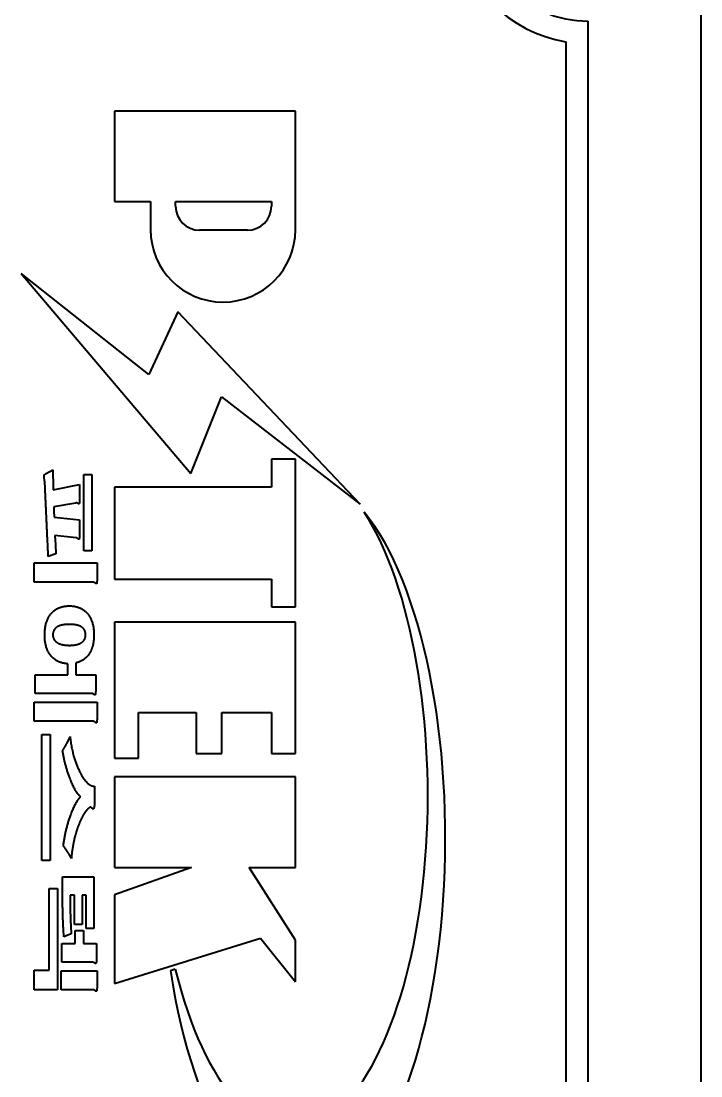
# Model space of a CAD drawing. Header units: millimetres. Extents: x 0 to 1682, y 0 to 1188.
# Drawn here: x 678.95 to 709.12, y 696.47 to 743.27 of the extents above; entities that cross this region are included whole.
import ezdxf

# ---------------------------------------------------------------- set-up
doc = ezdxf.new("R2010")
doc.units = ezdxf.units.MM
doc.header["$LTSCALE"] = 2
doc.layers.add('가시적인 것(ISO)', color=3, linetype='Continuous', lineweight=40)

msp = doc.modelspace()

# ---------------------------------------------------------------- linework, layer by layer
at = {"layer": '가시적인 것(ISO)'}
for p, q in [((709.1219, 753.2729), (709.1219, 593.2729)), ((704.1219, 603.2729), (704.1219, 743.2729)), ((703.1219, 742.3568), (703.1219, 604.189)), ((683.0996, 739.2729), (683.0996, 735.2618)), ((691.1219, 739.2729), (683.0996, 739.2729)), ((691.1219, 734.0206), (691.1219, 739.2729)), ((683.0996, 735.2618), (684.6944, 735.2618)), ((684.6944, 735.2618), (684.6944, 734.0206)), ((685.8059, 735.0588), (685.8059, 735.2618)), ((685.8059, 735.2618), (690.0587, 735.2618)), ((690.0587, 735.2618), (690.0587, 735.0588)), ((688.9955, 733.9956), (686.8691, 733.9956)), ((678.9465, 732.0794), (686.4883, 723.1945)), ((684.6116, 727.5924), (678.9465, 732.0794)), ((685.9008, 730.3734), (684.6116, 727.5924)), ((694.0021, 721.8363), (685.9008, 730.3734)), ((686.4883, 723.1945), (687.8434, 726.6058)), ((687.8434, 726.6058), (694.0021, 721.8363)), ((690.0587, 723.8339), (690.0587, 722.5967)), ((691.1219, 723.8339), (690.0587, 723.8339)), ((691.1219, 717.2808), (691.1219, 723.8339)), ((680.0587, 723.1997), (680.3583, 723.3567)), ((681.728, 719.7738), (681.728, 723.1531)), ((681.728, 723.1531), (682.0828, 723.1531)), ((682.0828, 723.1531), (682.0828, 719.7738)), ((680.3757, 722.4784), (681.5448, 722.7169)), ((681.5448, 722.7169), (681.5448, 722.1702)), ((683.0996, 722.5967), (683.0996, 718.518)), ((690.0587, 722.5967), (683.0996, 722.5967)), ((681.3616, 721.8852), (680.3932, 721.7223)), ((680.3932, 721.7223), (680.4048, 721.5362)), ((680.4048, 721.5362), (680.4135, 721.2628)), ((680.4135, 721.2628), (681.5448, 721.1407)), ((681.5448, 721.1407), (681.5448, 720.6347)), ((681.3907, 720.3438), (680.4513, 720.4544)), ((680.4513, 720.4544), (680.463, 720.2217)), ((680.492, 719.6401), (680.1547, 719.5237)), ((682.0828, 719.7738), (681.728, 719.7738)), ((679.5294, 718.3779), (679.5294, 719.2387)), ((679.5294, 719.2387), (682.3213, 719.2387)), ((682.3213, 719.2387), (682.3213, 718.7211)), ((683.0996, 718.518), (690.0587, 718.518)), ((690.0587, 718.518), (690.0587, 717.2808)), ((682.1264, 718.3779), (679.5294, 718.3779)), ((690.0587, 717.2808), (691.1219, 717.2808)), ((683.0996, 716.6042), (683.0996, 710.5634)), ((691.1219, 716.6042), (683.0996, 716.6042)), ((691.1219, 710.776), (691.1219, 716.6042)), ((681.0184, 714.26), (681.0184, 714.7544)), ((681.3761, 714.7951), (681.3761, 714.26)), ((679.576, 713.434), (679.576, 714.26)), ((679.576, 714.26), (681.0184, 714.26)), ((681.3761, 714.26), (682.2631, 714.26)), ((682.2631, 714.26), (682.2631, 713.783)), ((682.0886, 713.434), (679.576, 713.434)), ((679.5294, 713.0502), (682.3213, 713.0502)), ((679.5294, 712.2068), (679.5294, 713.0502)), ((682.3213, 713.0502), (682.3213, 712.5209)), ((684.1628, 712.594), (686.7237, 712.594)), ((684.1628, 710.5634), (684.1628, 712.594)), ((686.7237, 712.594), (686.7237, 710.776)), ((687.8527, 712.594), (690.0587, 712.594)), ((687.8527, 710.776), (687.8527, 712.594)), ((690.0587, 712.594), (690.0587, 710.776)), ((682.1177, 712.2068), (679.5294, 712.2068)), ((679.8668, 711.6135), (680.2303, 711.6135)), ((679.8668, 706.0299), (679.8668, 711.6135)), ((680.2303, 711.6135), (680.2303, 706.0299)), ((683.0996, 710.5634), (684.1628, 710.5634)), ((686.7237, 710.776), (687.8527, 710.776)), ((690.0587, 710.776), (691.1219, 710.776)), ((683.0996, 709.7453), (683.0996, 705.7112)), ((691.1219, 709.7453), (683.0996, 709.7453)), ((691.1219, 705.7112), (691.1219, 709.7453)), ((682.2079, 709.3219), (682.2079, 708.7054)), ((680.2303, 706.0299), (679.8668, 706.0299)), ((686.5087, 705.7112), (683.0996, 704.5051)), ((683.0996, 705.7112), (686.5087, 705.7112)), ((689.0636, 705.7112), (691.1219, 705.7112)), ((691.1219, 702.4864), (689.0636, 705.7112)), ((680.7858, 705.3086), (682.1788, 705.3086)), ((680.7858, 704.57), (680.7858, 705.3086)), ((682.1788, 705.3086), (682.1788, 703.0054)), ((680.1983, 701.1558), (680.1983, 704.7794)), ((680.1983, 704.7794), (680.5618, 704.7794)), ((680.5618, 704.7794), (680.5618, 700.295)), ((681.126, 704.4944), (681.126, 704.1686)), ((681.3238, 704.4944), (681.126, 704.4944)), ((681.3238, 703.1915), (681.3238, 704.4944)), ((681.6611, 704.4944), (681.6611, 703.1915)), ((681.8414, 704.4944), (681.6611, 704.4944)), ((681.8414, 703.0054), (681.8414, 704.4944)), ((683.0996, 704.5051), (683.0996, 700.5633)), ((681.6611, 703.1915), (681.3238, 703.1915)), ((682.1788, 703.0054), (681.8414, 703.0054)), ((681.1726, 702.7727), (680.8498, 702.6448)), ((681.347, 702.9239), (681.7106, 702.9239)), ((681.347, 702.3481), (681.347, 702.9239)), ((681.7106, 702.9239), (681.7106, 702.3481)), ((683.0996, 700.5633), (689.5675, 702.5773)), ((689.5675, 702.5773), (691.1219, 700.6409)), ((680.748, 702.3481), (681.347, 702.3481)), ((680.748, 701.5164), (680.748, 702.3481)), ((681.7106, 702.3481), (682.3009, 702.3481)), ((682.3009, 702.3481), (682.3009, 701.8654)), ((691.1219, 700.6409), (691.1219, 702.4864)), ((679.5294, 700.295), (679.5294, 701.1558)), ((679.5294, 701.1558), (680.1983, 701.1558)), ((680.7218, 700.295), (680.7218, 701.1383)), ((680.7218, 701.1383), (682.3213, 701.1383)), ((682.1032, 701.5164), (680.748, 701.5164)), ((682.3213, 701.1383), (682.3213, 700.609)), ((685.7895, 701.1998), (685.5757, 701.1332)), ((680.5618, 700.295), (679.5294, 700.295)), ((682.1177, 700.295), (680.7218, 700.295))]:
    msp.add_line(p, q, dxfattribs=at)
for centre, radius, start, end in [((704.1219, 748.2729), 5, 180, 270), ((704.1219, 748.2729), 6, 189.59407, 260.40593), ((686.8691, 735.0588), 1.0632, 180, 270), ((688.9955, 735.0588), 1.0632, 270, 0), ((687.9081, 734.0206), 3.2137, 180, 0)]:
    msp.add_arc(centre, radius, start, end, dxfattribs=at)
for centre, major_axis, ratio, start_param, end_param in [((691.4562, 707.0121), (0, 16.032), 0.3942601, 1.9462528, 5.8376072), ((690.9541, 708.9182), (0, -14.8527), 0.4069905, 5.2588489, 8.8617991)]:
    msp.add_ellipse(centre, major_axis=major_axis, ratio=ratio, start_param=start_param, end_param=end_param, dxfattribs=at)
for points in [[(679.9744, 722.9786), (679.9569, 723.0833), (679.9686, 723.1182)], [(679.9686, 723.1182), (679.9802, 723.1531), (680.0587, 723.1997)], [(680.3583, 723.3567), (680.3583, 723.1764), (680.3641, 722.9263)], [(679.9977, 722.8216), (679.9889, 722.8856), (679.9744, 722.9786)], [(680.0122, 722.5773), (680.0093, 722.7053), (679.9977, 722.8216)], [(680.3641, 722.9263), (680.3699, 722.7576), (680.3757, 722.4784)], [(680.0762, 721.1639), (680.0384, 721.9782), (680.0122, 722.5773)], [(681.4256, 721.891), (681.3936, 721.8968), (681.3616, 721.8852)], [(681.475, 721.8677), (681.443, 721.8852), (681.4256, 721.891)], [(681.5303, 721.8794), (681.5186, 721.8445), (681.475, 721.8677)], [(681.5448, 722.1702), (681.5448, 721.9317), (681.5303, 721.8794)], [(680.1547, 719.5237), (680.1111, 720.3846), (680.0762, 721.1639)], [(681.4314, 720.3322), (681.411, 720.3438), (681.3907, 720.3438)], [(681.4663, 720.3031), (681.443, 720.3206), (681.4314, 720.3322)], [(681.5244, 720.2973), (681.5128, 720.2566), (681.4663, 720.3031)], [(681.5448, 720.6347), (681.5448, 720.3555), (681.5244, 720.2973)], [(680.463, 720.2217), (680.4717, 720.0065), (680.4775, 719.9076)], [(680.4775, 719.9076), (680.4862, 719.7389), (680.492, 719.6401)], [(682.3213, 718.7211), (682.3213, 718.4012), (682.3067, 718.3372)], [(682.1962, 718.3605), (682.1613, 718.3779), (682.1264, 718.3779)], [(682.2457, 718.3314), (682.2137, 718.3547), (682.1962, 718.3605)], [(682.3067, 718.3372), (682.2951, 718.2907), (682.2457, 718.3314)], [(680.3001, 717.0053), (680.588, 717.3252), (681.094, 717.3252)], [(681.094, 717.3252), (681.5855, 717.3252), (681.8763, 717.0053)], [(679.9948, 716.0339), (679.9948, 716.6621), (680.3001, 717.0053)], [(681.8763, 717.0053), (682.1788, 716.6621), (682.1788, 716.0339)], [(680.5415, 716.3887), (680.3583, 716.2666), (680.3583, 716.0398)], [(681.094, 716.5051), (680.7276, 716.5051), (680.5415, 716.3887)], [(681.632, 716.3887), (681.4488, 716.5051), (681.094, 716.5051)], [(681.8124, 716.0398), (681.8124, 716.2666), (681.632, 716.3887)], [(680.2768, 715.1033), (679.9948, 715.4407), (679.9948, 716.0339)], [(680.3583, 716.0398), (680.3583, 715.8187), (680.5415, 715.7024)], [(680.5415, 715.7024), (680.7305, 715.5745), (681.094, 715.5745)], [(681.094, 715.5745), (681.4488, 715.5745), (681.632, 715.7024)], [(681.632, 715.7024), (681.8124, 715.8187), (681.8124, 716.0398)], [(682.1788, 716.0339), (682.1788, 715.5105), (681.9607, 715.1848)], [(681.9607, 715.1848), (681.7484, 714.8765), (681.3761, 714.7951)], [(681.0184, 714.7544), (680.5444, 714.7834), (680.2768, 715.1033)], [(682.2631, 713.783), (682.2631, 713.4748), (682.2428, 713.405)], [(682.1381, 713.4224), (682.1119, 713.434), (682.0886, 713.434)], [(682.1759, 713.3991), (682.1497, 713.4166), (682.1381, 713.4224)], [(682.2428, 713.405), (682.2282, 713.3584), (682.1759, 713.3991)], [(682.3213, 712.5209), (682.3213, 712.2243), (682.3038, 712.1603)], [(682.1817, 712.1952), (682.1497, 712.2068), (682.1177, 712.2068)], [(682.234, 712.1603), (682.202, 712.1835), (682.1817, 712.1952)], [(682.3038, 712.1603), (682.2893, 712.1196), (682.234, 712.1603)], [(680.9603, 711.1948), (681.0504, 711.3576), (681.1231, 711.5263)], [(681.1231, 711.5263), (681.2133, 710.6422), (681.5448, 709.9791)], [(680.7887, 710.9039), (680.873, 711.0319), (680.9603, 711.1948)], [(681.1202, 709.6593), (680.8876, 710.27), (680.7887, 710.9039)], [(681.5942, 708.8566), (681.3645, 709.0253), (681.1202, 709.6593)], [(681.5448, 709.9791), (681.8734, 709.3219), (682.2079, 709.3219)], [(681.1348, 708.0074), (681.3645, 708.6472), (681.5942, 708.8566)], [(682.2079, 708.7054), (682.2079, 708.4146), (682.173, 708.3448)], [(681.8443, 708.2401), (681.7077, 708.0714), (681.5768, 707.7864)], [(682.0479, 708.3971), (681.9694, 708.3971), (681.8443, 708.2401)], [(682.173, 708.3448), (682.1381, 708.275), (682.0479, 708.3971)], [(680.8236, 706.6813), (680.9079, 707.3618), (681.1348, 708.0074)], [(681.5768, 707.7864), (681.4314, 707.4607), (681.3296, 707.071)], [(681.3296, 707.071), (681.2162, 706.6173), (681.1755, 706.1229)], [(681.0126, 706.4079), (680.9225, 706.5475), (680.8236, 706.6813)], [(681.1755, 706.1229), (681.1144, 706.2509), (681.0126, 706.4079)], [(680.8003, 703.6161), (680.7858, 704.0523), (680.7858, 704.57)], [(681.126, 704.1686), (681.126, 703.8138), (681.1377, 703.4939)], [(680.8498, 702.6448), (680.8149, 703.0519), (680.8003, 703.6161)], [(681.1377, 703.4939), (681.1493, 703.1391), (681.1726, 702.7727)], [(682.3009, 701.8654), (682.3009, 701.5571), (682.2806, 701.4931)], [(682.1642, 701.5048), (682.1323, 701.5164), (682.1032, 701.5164)], [(682.2108, 701.4815), (682.1788, 701.4989), (682.1642, 701.5048)], [(682.2806, 701.4931), (682.266, 701.4408), (682.2108, 701.4815)], [(682.1817, 700.2833), (682.1497, 700.295), (682.1177, 700.295)], [(682.234, 700.2484), (682.202, 700.2717), (682.1817, 700.2833)], [(682.3038, 700.2484), (682.2893, 700.2077), (682.234, 700.2484)], [(682.3213, 700.609), (682.3213, 700.3124), (682.3038, 700.2484)]]:
    msp.add_open_spline(points, degree=2, dxfattribs=at)

doc.saveas('drawing.dxf')
